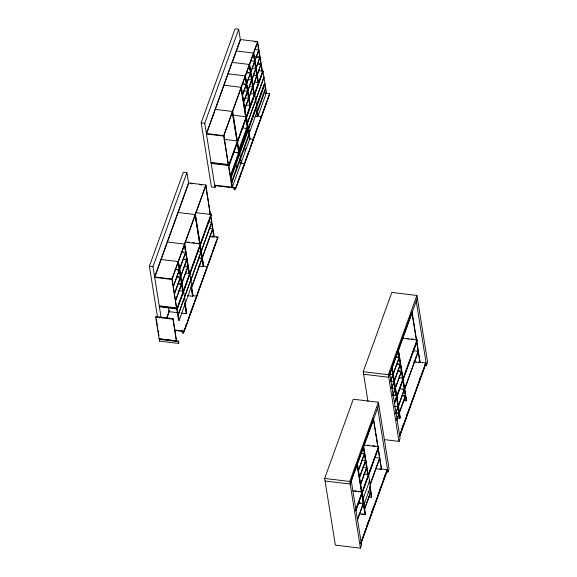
<?xml version="1.0" encoding="UTF-8"?>
<svg xmlns="http://www.w3.org/2000/svg" width="577" height="577" viewBox="0 0 577 577"><rect width="100%" height="100%" fill="white"/><g stroke="black" fill="none" stroke-linecap="round" stroke-linejoin="round"><path stroke-width="0.87" d="M157.55 317.17L149.393 266.235L183.335 172.227L186.919 172.66L188.751 184.077M215.625 185.707L215.012 187.402L211.427 186.97L201.157 122.858L235.099 28.85L238.683 29.283L240.4 40.001L232.452 62.02M161.134 317.602L152.977 266.668L186.919 172.66M215.012 187.402L204.741 123.29L238.683 29.283M155.292 275.727L166.998 243.299M188.333 184.222L167.301 242.47L167.229 242.008L184.517 244.093L189.155 273.022M188.463 183.861L188.636 183.378M207.064 132.342L214.889 110.669M155.667 317.119L155.877 316.542L173.165 318.627L176.439 340.949L159.151 338.865L155.667 317.119L172.956 319.204L176.439 340.949M171.91 279.008L205.852 185.001L188.564 182.916L154.622 276.924L171.91 279.008L176.548 307.938L172.162 278.979M223.674 135.631L257.616 41.623L240.328 39.539L206.386 133.547L223.674 135.631L228.312 164.56L223.926 135.609M205.924 185.462L171.982 279.47L154.694 277.386M257.695 42.085L223.753 136.093L206.458 134.008M173.36 286.185L179.252 269.87L174.925 269.351M179.663 268.723L185.585 252.329L181.257 251.81M242.578 94.455L246.285 84.184L241.965 83.665M173.432 286.646L179.324 270.332L177.593 270.123M179.735 269.185L185.657 252.791M242.657 94.916L246.365 84.646M250.483 73.236L246.776 83.506L250.411 72.774L246.949 72.356M254.608 61.818L250.894 72.089L254.529 61.357L250.209 60.837M258.727 50.401L255.02 60.672L258.655 49.939L254.327 49.42M174.499 293.311L180.392 276.996L176.93 276.578M180.803 275.849L186.696 259.542L183.234 259.123M243.725 101.588L247.432 91.317L243.97 90.899M174.571 293.772L180.464 277.458M180.875 276.311L186.768 260.003L185.037 259.794M243.797 102.05L247.504 91.779M251.622 80.362L247.915 90.632L251.55 79.9L248.096 79.482M255.748 68.944L252.041 79.215L255.676 68.483L252.214 68.072M159.151 338.865L159.36 338.288M166.486 318.547L169.487 310.231M159.223 339.326L159.403 338.843L178.625 341.158L178.74 343.438L159.512 341.122L159.223 339.326L178.452 341.642L178.74 343.438M166.861 318.172L169.263 311.522M159.512 341.122L159.685 340.639M175.61 300.235L181.503 283.92L178.041 283.502M181.914 282.773L187.806 266.466L184.344 266.047M244.828 108.512L248.543 98.241L245.081 97.823M175.682 300.696L181.575 284.382L178.978 284.072M181.986 283.235L187.878 266.927L186.147 266.718M244.908 108.974L248.615 98.703M252.733 87.286L249.026 97.556L252.661 86.824L249.199 86.406M260.977 64.458L257.27 74.729L260.905 63.997L257.443 63.578M178.322 290.527L182.642 291.053L183.053 289.906L178.495 261.439M185.513 273.094L188.975 273.512L189.299 272.618L184.741 244.15M184.979 242.102L199.671 243.876L199.995 242.989L195.437 214.529M195.617 212.639L210.309 214.413L205.852 185.001M223.898 139.309L236.866 140.867L237.212 139.901L232.654 111.44M232.625 115.133L245.593 116.698L245.946 115.717L241.388 87.257M246.22 104.956L249.682 105.367L250.065 104.307L245.506 75.839M250.346 93.539L253.801 93.957L254.19 92.89L249.625 64.422M254.464 82.122L257.926 82.54L258.308 81.472L253.75 53.012M258.59 70.704L262.045 71.122L262.254 70.553L257.616 41.623M172.956 319.204L173.165 318.627M176.699 308.911L178.517 320.249L179.166 320.322L177.189 308.017L211.132 214.009L209.422 213.8M211.168 163.399L229.105 165.563L228.954 164.64L262.896 70.632L264.872 82.937L248.384 128.599L247.735 128.52M211.204 214.471L177.262 308.479L159.331 306.315M262.975 71.094L229.033 165.101L211.095 162.938M229.105 165.563L263.047 71.555M254.803 94.541L246.595 117.261L245.953 117.181M177.608 314.552L178.257 314.681L200.919 251.904L197.457 251.493M201.265 250.937L211.586 222.361L208.124 221.943M246.841 122.721L247.483 122.8L263.956 77.246L263.314 77.167M178.257 314.681L190.864 279.766M248.384 128.599L247.483 122.959L263.963 77.296M190.677 280.949L200.991 252.365M201.344 251.399L211.658 222.823M239.044 149.154L247.18 126.623L247.829 126.695L248.211 129.082L240.075 151.621L239.426 151.542L239.044 149.154L239.693 149.234L240.075 151.621M239.693 149.234L247.829 126.695M230.382 175.927L238.763 152.717L233.577 152.09M230.454 176.389L238.835 153.179L237.104 152.97M243.645 139.858L244.547 137.355M247.569 130.352L230.432 177.817L231.081 177.896L231.694 181.741L231.052 181.661M179.166 320.322L191.766 285.406L189.797 273.094M191.636 286.949L201.95 258.366L198.495 257.955M202.303 257.4L212.617 228.824L209.162 228.405M231.081 177.896L248.514 129.601L247.872 129.522M248.557 129.493L265.023 83.889L264.374 83.809L247.908 129.414L248.557 129.493L249.17 133.345L265.636 87.733L265.023 83.889M191.708 287.411L202.029 258.828L200.298 258.626M202.376 257.861L212.697 229.285M236.166 167.496L237.068 164.993M248.831 132.421L249.74 129.897M231.853 186.667L232.495 186.746L231.882 182.895L249.336 134.549L248.694 134.47M257.551 115.487L258.193 115.566L257.58 111.722L265.824 88.887L265.175 88.808M244.792 150.821L245.694 148.318M181.084 313.095L186.27 313.722L186.688 312.575L185.152 303.004M187.388 295.633L192.574 296.261L192.956 295.208L191.283 284.764M198.95 266.105L203.277 266.624L203.623 265.658L200.284 244.785M209.617 236.563L213.944 237.082L214.117 236.599L210.771 215.719M232.113 186.746L231.94 187.229L228.456 165.484M240.494 163.536L240.667 163.053M254.839 116.309L257.436 116.626L257.847 115.479M265.68 93.791L265.882 93.222M232.495 186.746L249.949 138.393L249.336 134.549M258.193 115.566L266.437 92.731L265.824 88.887M178.452 341.642L178.625 341.158M182.188 331.299L182.476 333.095L183.118 333.174L186.421 324.029M187.323 321.533L193.922 303.242M194.824 300.754L195.726 298.259M196.029 297.415L206.09 269.553M207.309 266.177L211.269 255.207M212.487 251.824L216.454 240.854M233.952 187.922L234.24 189.718L234.889 189.797L236.693 184.799M237.291 183.125L241.208 172.292M242.109 169.789L243.617 165.621M243.912 164.791L248.73 151.455M250.238 147.286L252.041 142.281M252.344 141.452L256.311 130.46M256.924 128.765L260.277 119.468M260.588 118.617L261.504 116.085M262.109 114.39L266.689 101.711M267.302 100.016L268.824 95.789M174.427 330.369L184.121 331.537L217.991 237.068L211.817 236.318M214.723 185.606L235.892 188.16L269.755 93.69L265.348 93.157M184.121 331.537L217.991 237.068M235.892 188.16L269.755 93.69M351.299 480.951L361.57 545.063L360.452 548.15L335.345 545.121L324.663 478.448L353.268 399.212L378.382 402.241L389.064 468.913L387.946 472L386.215 471.791M367.982 401.469L363.214 371.682L391.819 292.445L416.933 295.474L427.607 362.147L426.497 365.234L424.766 365.025M360.452 548.15L349.777 481.478L378.382 402.241M384.282 439.609L399.003 441.383L388.321 374.711L416.933 295.474M351.032 480.554L353.167 474.662M354.076 472.13L357.12 463.706L361.584 491.611M357.415 462.877L360.719 453.731M361.923 450.406L363.423 446.252L367.888 474.15M363.726 445.408L373.456 418.448L377.928 446.353L377.791 446.735L364.015 445.076M389.828 373.103L390.73 370.607M391.934 367.282L398.238 349.821L402.703 377.726M398.844 348.126L403.438 335.417M404.051 333.722L408.026 322.702M409.252 319.312L412.007 311.681L416.479 339.586L416.334 339.968L402.558 338.31M351.112 481.016L363.633 446.324L368.032 473.76L367.715 474.633L363.409 474.114M363.798 445.87L373.535 418.909M389.908 373.564L412.079 312.143M378.793 404.802L350.181 484.038L325.075 481.009M417.344 298.035L388.732 377.271L363.618 374.242M358.404 470.147L364.354 453.659L360.913 453.241M390.485 381.289L392.865 374.689L389.425 374.271M393.218 373.723L399.169 357.228L395.728 356.817M358.476 470.608L364.426 454.121M390.86 380.921L392.937 375.151M393.29 374.184L399.241 357.69M359.507 477.071L365.465 460.583L362.024 460.165M391.595 388.213L393.976 381.613L390.535 381.195M394.322 380.647L400.279 364.152L396.832 363.741M359.586 477.532L365.537 461.045M391.668 388.674L394.048 382.075M394.401 381.108L400.351 364.614M360.618 483.995L366.575 467.507L363.128 467.089M392.706 395.137L395.086 388.537L391.639 388.119M395.433 387.571L401.39 371.076L397.942 370.665M360.69 484.456L366.647 467.969M392.778 395.598L395.158 388.999M395.505 388.032L401.462 371.538M352.835 490.955L361.447 491.993L361.765 491.128L357.365 463.684M392.786 395.252L396.226 395.663L396.572 394.697L392.18 367.26M399.089 377.791L402.53 378.209L402.847 377.336L398.447 349.9M355.843 509.376L378.57 446.425L378.721 447.348L355.692 511.143M394.343 402.746L417.121 339.658L417.272 340.581L394.495 403.669M355.612 510.681L378.649 446.886M394.416 403.208L417.193 340.12M395.62 413.37L398.007 406.771L394.56 406.352M398.354 405.804L404.311 389.309L399.14 388.689M357.466 519.379L363.265 503.332L358.959 502.812M370.153 484.254L379.601 458.073L374.437 457.446M404.657 388.674L418.152 351.306L413.846 350.787M395.699 413.832L398.08 407.232M398.426 406.266L404.383 389.771L402.659 389.569M357.545 519.841L363.337 503.793M370.225 484.716L379.68 458.535M404.737 389.136L418.224 351.768M363.56 503.945L364.21 504.024L370.513 486.562L368.537 474.229L366.835 474.02M364.57 508.669L370.528 492.174L367.946 491.864M396.651 419.804L399.039 413.204L395.591 412.793M399.385 412.238L405.342 395.75L401.895 395.332M364.642 509.13L370.6 492.635M396.731 420.265L399.111 413.666L395.663 413.255M399.457 412.699L405.415 396.211L402.833 395.901M359.053 513.941L365.075 514.662L365.392 513.797L363.445 501.615M368.761 496.992L371.35 497.302L371.66 496.429L370.131 486.865M376.254 468.784L381.419 469.404L381.556 469.022L378.216 448.141M397.272 418.022L399.861 418.332L400.207 417.366L396.724 395.62M403.575 400.568L406.158 400.878L406.475 400.005L402.991 378.26M413.94 361.916L419.969 362.637L420.106 362.255L416.76 341.375M366.59 526.39L368.104 522.192M371.739 512.109L373.261 507.911M379.926 489.44L380.842 486.916M383.871 478.521L385.386 474.323M401.801 428.855L403.316 424.658M406.352 416.262L407.867 412.065M419.082 380.993L420.597 376.795M360.849 542.762L387.225 469.7L379.839 468.812M399.702 435.152L425.776 362.933L418.383 362.046M360.921 543.224L387.225 469.7M399.472 436.457L425.776 362.933M360.798 544.089L386.871 471.871M399.645 436.486L425.415 365.104L425.227 363.907M399.003 441.383L400.113 438.296L389.85 374.184M254.233 41.667L255.964 41.876M255.474 56.546L259.794 57.073L256.159 67.805L259.866 57.534L257.277 57.217M258.381 64.141L260.112 64.35M247.028 72.817L248.752 73.027M253.325 74.996L256.779 75.407L253.152 86.139L256.859 75.868L255.128 75.666M243.768 84.336L245.499 84.545M264.994 87.654L265.636 87.733M265.795 92.659L266.437 92.731M255.041 100.001L255.726 100.124M256.779 106.716L256.13 106.637L256.758 106.774L257.378 110.618M256.751 110.488L257.392 110.568M256.931 111.642L257.58 111.722M257.104 115.984L261.518 116.518L261.59 116.98M246.833 122.879L247.483 122.959M201.157 122.858L204.741 123.29M242.304 127.921L246.624 128.44M247.562 129.003L248.211 129.082M249.307 138.321L249.949 138.393M249.747 138.927L253.274 139.345L253.346 139.807M239.159 153.648L239.83 153.67L240.421 157.571M239.96 158.646L240.609 158.725L241.222 162.57L240.58 162.49M240.133 162.988L244.547 163.522L244.619 163.983M211.023 162.476L228.954 164.64M231.882 182.895L231.233 182.815L249.134 133.446L248.514 129.601M214.651 185.145L235.813 187.698M190.367 183.587L192.098 183.796M199.873 184.734L201.604 184.943M216.13 237.291L216.772 237.371M187.655 242.008L189.444 242.225M192.776 242.621L194.485 242.83M197.226 243.162L200.464 243.552L200.616 244.475M181.329 252.272L183.06 252.481M202.916 266.076L207.323 266.61L207.395 267.072M149.393 266.235L152.977 266.668M189.306 273.996L189.956 274.075M177.009 277.039L178.733 277.248M191.124 285.327L191.766 285.406M183.003 291.45L183.652 291.529M192.249 295.626L196.656 296.152L196.728 296.614M184.82 302.788L185.462 302.867L183.493 290.556M159.252 305.853L177.189 308.017M159.403 306.776L177.348 308.991L211.283 214.932L211.132 214.009M406.922 338.432L408.624 338.634M411.17 338.944L413.723 339.254M177.629 312.676L168.982 311.638L168.426 308.154M174.348 329.907L184.049 331.075M395.8 357.278L397.524 357.488M414.077 361.527L416.075 361.765M396.911 364.202L398.628 364.412M398.015 371.126L399.738 371.336M363.214 371.682L388.321 374.711M401.65 377.596L403.352 377.805L403.496 378.728M394.495 394.957L397.048 395.259L397.192 396.183M367.592 445.105L369.316 445.314M372.627 445.711L375.173 446.021M369.605 480.922L368.963 480.843L369.597 480.843L363.301 498.377L362.659 498.304M324.663 478.448L349.777 481.478M369.864 486.483L370.513 486.562M354.588 490.767L356.42 490.984M358.836 491.279L362.233 491.683L364.21 504.024M362.644 498.225L363.294 498.304M359.031 503.274L360.755 503.483M361.772 513.862L363.496 514.071M416.226 301.122L426.497 365.234M411.942 312.532L416.334 339.968M416.486 340.892L419.969 362.637M402.991 379.515L406.338 400.395M398.137 350.766L402.53 378.209M402.818 379.998L406.158 400.878M392.007 367.744L396.399 395.18M396.687 396.976L400.034 417.849M391.833 368.227L396.226 395.663M396.514 397.459L399.861 418.332M377.675 407.896L387.946 472M373.391 419.299L377.791 446.735M378.072 448.531L381.419 469.404M369.987 487.248L371.523 496.819M363.322 447.197L367.715 474.633M369.677 486.865L371.35 497.302M362.19 493.789L362.464 495.528M362.745 497.266L363.164 499.877M361.873 493.393L365.219 514.28M357.055 464.557L361.447 491.993M361.591 492.917L365.075 514.662M257.486 42.662L262.045 71.122M258.777 82.042L258.849 82.504M258.128 81.97L253.498 53.041L236.209 50.956L236.281 51.418M253.368 54.072L257.926 82.54M254.652 93.46L256.628 105.771M257.01 110.257L257.566 113.741M254.01 93.38L249.379 64.458L232.084 62.374L215.185 109.839L215.113 109.378L232.408 111.462L237.039 140.384M256.801 110.834L257.638 116.049M249.242 65.489L253.801 93.957M256.599 111.404L257.436 116.626M250.533 104.877L250.606 105.339M249.884 104.798L245.254 75.868L227.965 73.784L228.038 74.245M245.124 76.907L249.682 105.367M246.415 116.287L247.483 122.8M246.401 118.307L246.675 120.045M246.956 121.783L247.237 123.521M247.511 125.259L247.793 127.005M248.911 133.958L249.329 136.569M245.766 116.215L241.136 87.286L223.84 85.201L223.919 85.663M246.076 117.975L247.583 127.575M241.035 88.231L245.593 116.698M245.737 117.621L247.273 127.185M237.681 140.463L237.832 141.387M237.5 141.697L239.448 153.871M237.327 142.18L239.138 153.489M232.307 112.407L236.866 140.867M237.154 142.663L239.102 154.838M234.601 188.001L234.889 189.797M228.636 165L230.721 178.048M205.751 185.945L210.309 214.413M210.461 215.336L213.944 237.082M199.822 243.472L195.185 214.55L177.896 212.466L177.968 212.927M199.967 244.396L203.45 266.141M195.113 215.409L199.671 243.876M199.93 245.752L203.277 266.624M191.247 286.12L192.783 295.691M184.416 245.045L188.975 273.512M191.045 286.69L192.574 296.261M182.851 290.476L178.214 261.554L160.925 259.47L160.997 259.931M184.95 303.581L186.479 313.145M178.084 262.585L182.642 291.053M184.741 304.151L186.27 313.722M182.83 331.378L183.118 333.174M156.295 319.153L157.269 325.24M157.55 326.979L157.824 328.724M158.105 330.462L158.386 332.201M158.661 333.939L158.942 335.684"/></g></svg>
